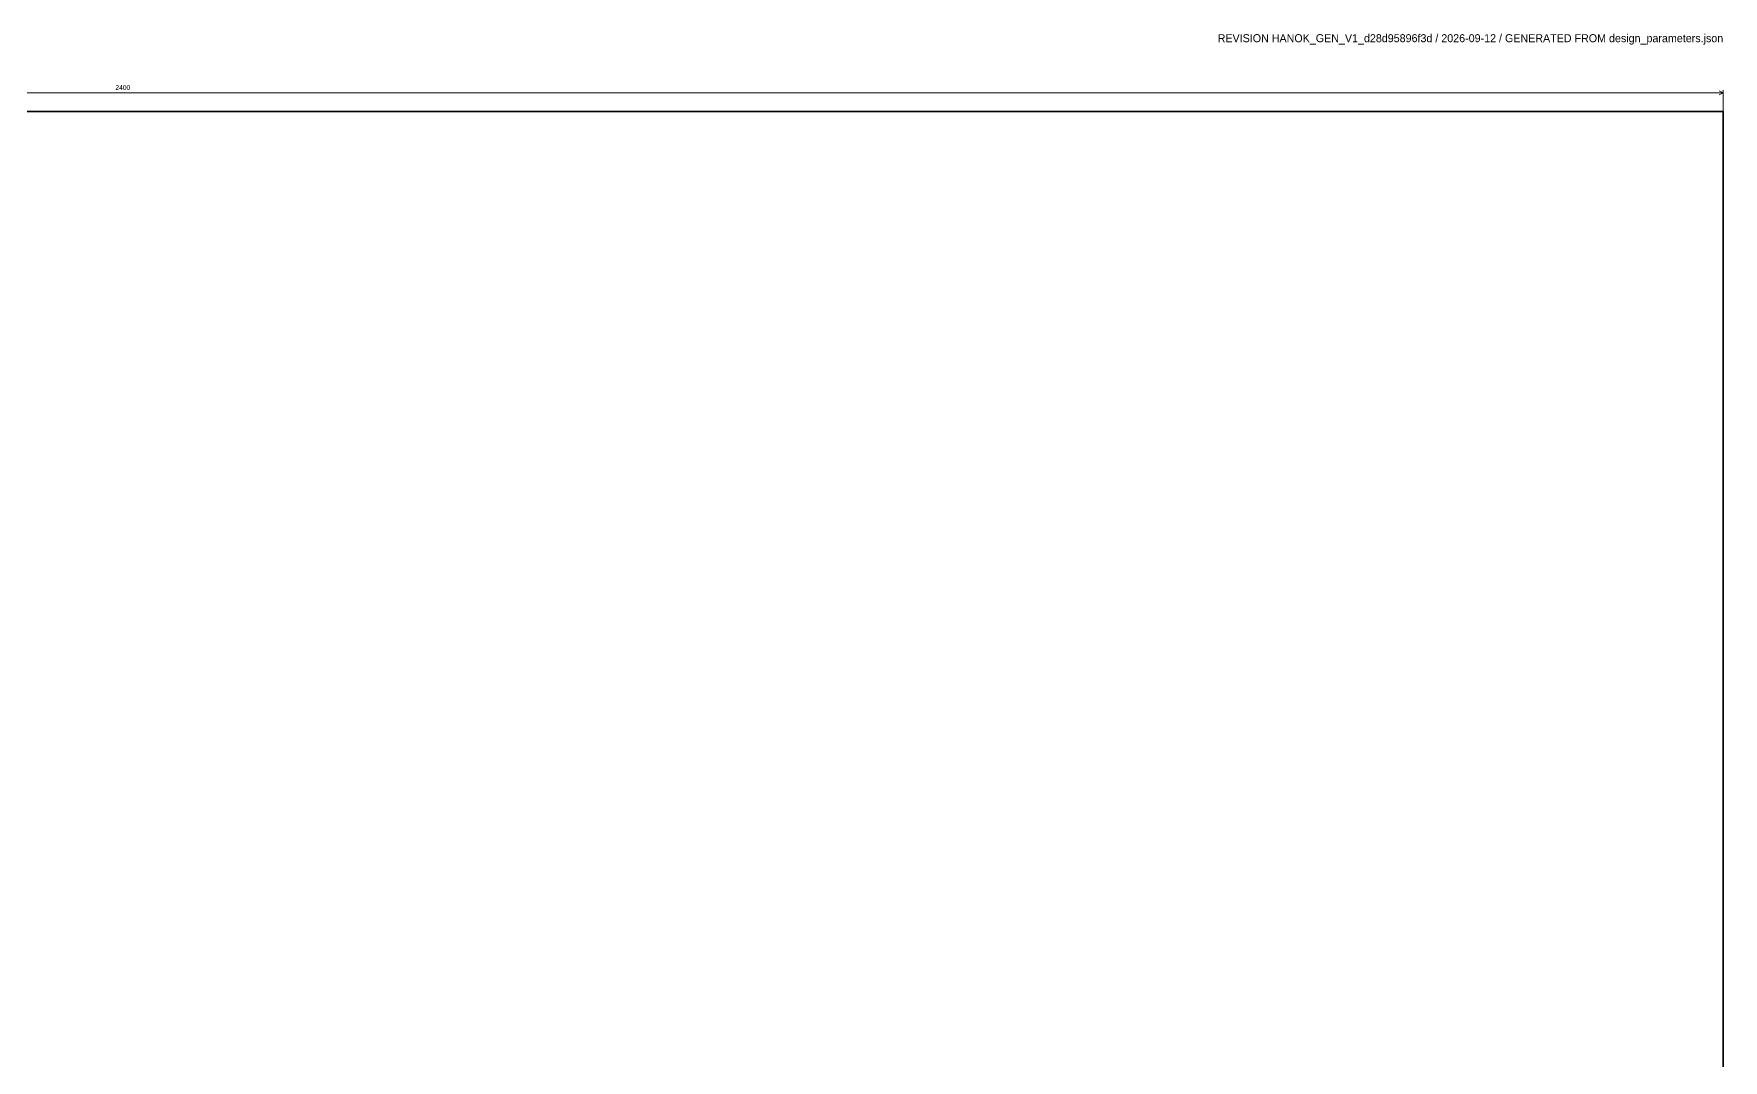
# Model space of a CAD drawing. Header units: millimetres. Extents: x -29 to 4100, y -456 to 1390.
# Drawn here: x 1133 to 2400, y 488 to 1258 of the extents above; entities that cross this region are included whole.
import ezdxf
from ezdxf.enums import TextEntityAlignment as Align

# ---------------------------------------------------------------- set-up
doc = ezdxf.new("R2010")
doc.units = ezdxf.units.MM
for name, color, linetype, lineweight in [('BOARD_BOUNDARY', 8, 'Continuous', 35), ('DIMENSIONS', 3, 'Continuous', 18), ('NOTES', 7, 'Continuous', 18)]:
    doc.layers.add(name, color=color, linetype=linetype, lineweight=lineweight)

msp = doc.modelspace()

# ---------------------------------------------------------------- linework, layer by layer
at = {"layer": 'BOARD_BOUNDARY'}
msp.add_lwpolyline([(0, 0), (2400, 0), (2400, 1200), (0, 1200)], close=True, dxfattribs=at)
at = {"layer": 'DIMENSIONS'}
for p, q in [((0, 1214), (2400, 1214)), ((2400, 1214), (2397, 1215.5)), ((2400, 1214), (2397, 1212.5)), ((2400, 1200), (2400, 1216))]:
    msp.add_line(p, q, dxfattribs=at)

# ---------------------------------------------------------------- texts
msp.add_text('2400', height=3.6, dxfattribs=at).set_placement((1200, 1218), align=Align.MIDDLE_CENTER)
at = {"layer": 'NOTES'}
msp.add_text('REVISION HANOK_GEN_V1_d28d95896f3d / 2026-09-12 / GENERATED FROM design_parameters.json', height=6, dxfattribs=at).set_placement((2400, 1255), align=Align.MIDDLE_RIGHT)

doc.saveas('drawing.dxf')
